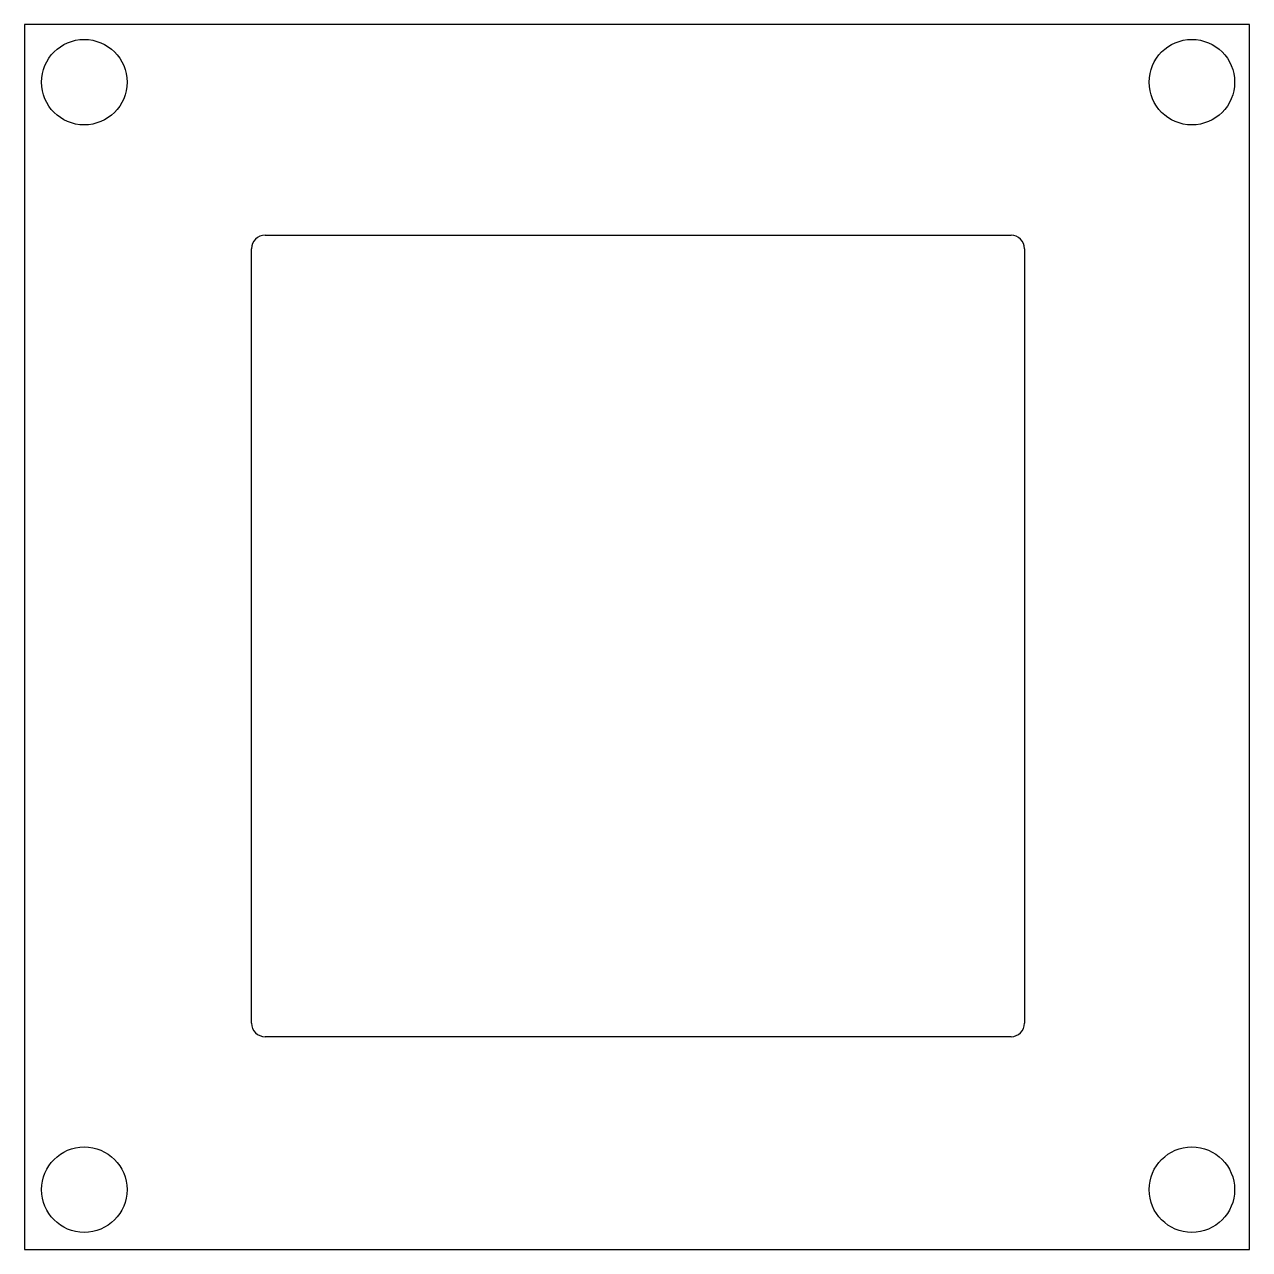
# Model space of a CAD drawing. Header units: inches. Extents: x 0 to 11.3, y -5.6 to 5.6.
import ezdxf

# ---------------------------------------------------------------- set-up
doc = ezdxf.new("R2010")
doc.units = ezdxf.units.IN
doc.header["$MEASUREMENT"] = 0

msp = doc.modelspace()

# ---------------------------------------------------------------- linework, layer by layer
at = {"color": 7, "linetype": 'Continuous', "lineweight": 25}
for p, q in [((11.291, 5.646), (0, 5.646)), ((0, 5.646), (0, -5.646)), ((11.291, -5.646), (11.291, 5.646)), ((2.218, 3.704), (9.093, 3.704)), ((2.093, -3.559), (2.093, 3.579)), ((9.218, 3.579), (9.218, -3.559)), ((9.093, -3.684), (2.218, -3.684)), ((0, -5.646), (11.291, -5.646))]:
    msp.add_line(p, q, dxfattribs=at)
for centre in [(0.551, 5.114), (10.76, 5.114), (0.551, -5.094), (10.76, -5.094)]:
    msp.add_circle(centre, 0.394, dxfattribs=at)
for centre, start, end in [((2.218, 3.579), 90, 180), ((9.093, 3.579), 0, 90), ((2.218, -3.559), 180, 270), ((9.093, -3.559), 270, 0)]:
    msp.add_arc(centre, 0.125, start, end, dxfattribs=at)

doc.saveas('drawing.dxf')
